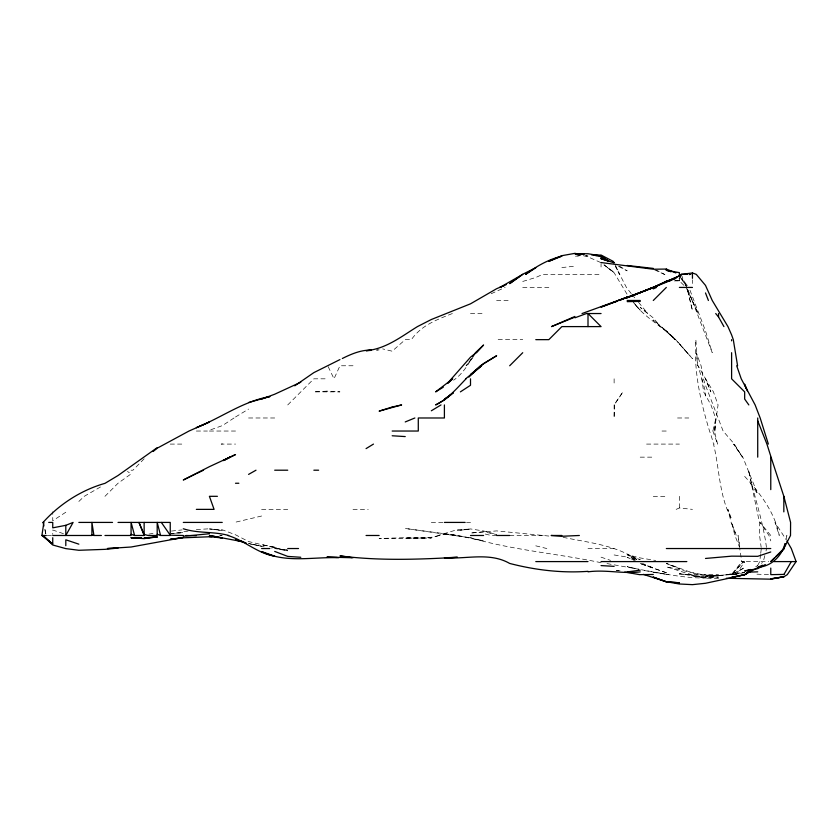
<?xml version="1.0" encoding="UTF-8"?>
<svg xmlns="http://www.w3.org/2000/svg" width="838" height="838" viewBox="0 0 838 838"><rect width="100%" height="100%" fill="white"/><g stroke="black" fill="none" stroke-linecap="round" stroke-linejoin="round"><path stroke-width="0.63" stroke-dasharray="4.19 3.14" d="M614.505 404.932L614.118 417.984L614.118 404.932L622.98 391.87L614.118 404.932M714.856 431.036L715.945 417.984L712.876 431.036L714.856 431.036L715.547 417.984L710.959 404.932L703.648 391.87L701.835 378.818L698.085 365.766L705.565 378.818L710.844 391.87L705.502 378.818L713.442 391.87L718.061 404.932L714.353 431.036L717.6 444.088L714.311 444.088M760.59 554.463L759.71 561.586L757.72 565.42L755.604 566.959M760.736 553.279L761.323 548.534M786.159 539.044L786.872 535.482L786.044 539.044M764.811 555.657L763.292 561.586L761.438 563.356M766.016 550.912L766.623 548.534M469.898 361.44C465.75 368.531 460.429 375.466 453.63 380.211M472.779 357.847L466.096 365.766L471.92 358.172M735.974 574.648L744.668 561.586L741.777 561.586L731.605 574.648L725.279 574.648M470.506 360.361L471.93 358.444M731.605 574.522L743.547 561.586L731.605 574.648L744.668 567.504C721.089 583.698 691.518 571.579 666.336 566.886C683.473 571.537 700.222 580.116 718.554 575.612L705.502 575.957L718.554 575.696L744.668 572.27L729.584 574.648M144.136 458.805L132.959 470.202L131.074 470.202M104.97 496.316L118.022 483.254L131.074 473.92L127.47 471.438M287.738 404.932L313.852 378.818L325.364 378.818M78.856 501.449L84.25 496.316L100.612 486.888M755.708 566.834L757.72 565.42M234.022 417.984L222.458 425.578L209.406 430.25M65.804 512.228L52.742 520.754L52.742 511.788M235.52 416.989L248.572 409.08M491.183 293.719L505.125 287.434M452.342 313.538C436.954 319.645 421.189 325.354 411.395 339.652L405.236 339.652L392.174 351.206L382.683 348.891M676.151 509.368L679.388 507.975L692.45 509.368M522.734 281.453L535.786 277.483L542.699 274.372L601.056 274.372M261.624 516.009L234.535 522.42M188.047 531.093L171.434 533.733L183.302 532.549L171.434 533.785M148.881 534.12L156.004 532.832M733.376 574.648L744.668 572.574M222.458 443.889L221.19 444.088L235.52 444.088M579.697 255.653L574.952 256.323L580.881 255.538M219.598 535.775L222.143 535.482L219.598 535.712M171.434 531.072L182.108 529.899M561.889 267.552L574.952 266.191M196.354 529.574L209.406 528.788L222.458 530.548L209.406 528.946L222.458 529.846L235.52 534.791L248.572 541.547L287.738 550.828L274.686 548.534L287.738 549.99M675.47 280.594L679.388 280.405L675.47 280.531M736.832 574.26L705.502 576.219L718.554 575.706C699.72 578.272 683.599 568.782 666.336 563.555L679.388 568.667L666.336 563.304M654.394 269.752L664.429 274.372L666.336 274.372M522.734 287.434L548.838 287.434M496.62 300.486L509.672 300.486M470.506 313.538L483.568 313.538M498.16 339.652L522.734 339.652M353.018 365.766L339.956 365.766L334.016 378.818L327.752 365.766M248.572 417.984L274.686 417.984M677.554 417.984L688.784 417.984M196.354 431.036L207.384 431.036M209.406 431.036L235.52 431.036M662.02 431.036L666.336 431.036M170.24 444.088L183.302 444.088M646.59 444.088L679.388 444.088M640.222 457.15L653.284 457.15M653.284 496.316L666.336 496.316M261.624 509.368L287.738 509.368M353.018 509.368L368.217 509.368M431.34 522.42L443.093 522.42M466.588 522.42L470.506 522.42M47.263 535.482L51.652 535.482M496.62 535.482L491.141 535.482L483.568 533.638M509.672 535.482L545.423 535.482M588.004 548.534L614.118 548.534M746.291 561.586L768.697 561.586M679.388 574.648L718.554 574.648M768.477 574.648L755.352 574.103M674.171 280.887L679.388 280.929L684.395 285.81M718.554 578.377L705.502 578.168L679.388 573.422L705.502 577.654L692.45 576.01L705.502 577.424L718.554 577.12C692.785 580.305 666.839 574.051 641.416 570.081M444.402 533.691L470.506 537.849L405.236 528.474L457.454 535.451M286.554 549.864L271.669 548.115M548.838 536.048L496.62 530.904L470.506 533.052L483.568 531.774L496.62 534.56M563.084 537.305C588.632 542.668 615.982 545.004 638.053 560.35L627.17 554.547L640.222 559.711L627.17 554.62L640.222 557.93L655.693 560.486M653.284 572.344L668.619 574.648M606.995 563.586L639.038 569.285L627.17 566.645L635.476 568.688M616.485 570.29L620.047 570.856M614.118 554.955L627.17 557.071M601.056 562.696C557.679 553.562 513.202 550.252 470.506 537.787L483.568 540.845C468.599 538.939 453.379 531.931 438.264 535.482L457.454 529.585L470.506 529.124L457.454 530.59L470.506 528.935L483.568 530.957L496.62 534.455M264.138 546.847L248.572 543.485L261.624 546.198L249.755 543.935M666.336 574.271L641.416 569.756M616.485 570.395L618.863 570.867M535.786 545.831L546.816 548.534M583.258 255.695L588.004 256.868L601.056 262.692M744.668 562.308L741.777 561.586L739.713 548.534M601.056 557.165L610.556 560.381M640.222 563.44L653.284 567.923L642.599 563.492M63.426 533.68L52.742 529.993L52.742 534.382M634.963 560.318L627.17 557.364L633.895 560.182M618.465 266.337L627.17 270.852L619.554 266.18M655.505 269.595L664.429 274.372M635.246 560.14L627.17 554.358L635.267 560.14M604.072 264.913L614.118 272.497L604.072 264.955L614.118 272.748L627.17 294.4M666.336 330.874L661.056 326.6L675.784 339.652L692.45 358.664L675.606 339.652L666.336 330.874L675.784 339.652M638.546 302.309L647.805 313.538L640.222 307.337L653.284 317.916L660.48 326.6L653.284 319.969L661.371 326.6L674.936 339.652C662.282 325.961 644.516 317.843 633.538 302.445L640.222 310.154L633.287 302.424M744.668 476.393C760.171 493.373 774.815 512.29 779.256 535.482L775.014 522.42L786.327 539.934M679.388 343.926L687.129 352.704M680.184 276.928L687.349 285.517M770.771 535.482L759.993 522.42L768.97 535.482L770.771 540.877M631.213 293.572L626.405 287.434L615.312 265.782M632.02 294.557L635.256 298.506M750.345 483.254L757.72 494.043L742.814 457.15L733.617 444.088L742.353 457.15L734.329 444.088L723.11 431.036L705.502 385.26L703.396 378.818L701.081 365.766L696.326 352.704L697.645 365.766L695.865 339.652C693.581 370.909 700.484 401.36 709.545 431.036C720.24 459.507 716.825 491.885 731.605 519.162L727.897 509.368L731.145 522.42L736.246 535.482L731.605 522.42L734.905 535.482L739.577 547.35L738.058 535.482L739.87 547.35M681.483 279.096L686.374 286.387L682.08 278.729L686.458 286.345M615.207 265.782L619.575 274.372L614.663 263.813M686.06 287.434L698.138 313.538L686.699 287.434M681.126 274.372L686.448 286.24M692.146 300.486L687.191 288.618L692.45 310.563L686.982 287.434M692.45 301.188L712.248 352.704L705.502 330.926L689.381 288.618M712.876 431.036L717.6 444.088M701.835 378.818L705.502 391.87L705.502 396.018M44.749 529.543L45.88 534.288M45.126 529.543L45.954 534.288M766.435 547.35C763.114 521.037 753.98 496.023 748.554 470.202L759.448 522.42L759.563 535.482L761.166 547.35M692.45 279.808L692.45 283.495M679.388 278.321L679.388 280.929M679.388 496.316L679.388 507.975M614.118 378.818L614.118 383.437M601.056 263.593L601.056 266.997M439.248 535.482C419.723 541.17 399.139 537.043 379.122 538.625L405.236 537.65L431.34 538.038L405.236 538.153L431.34 537.525L439.248 535.482M691.245 274.529L688.867 274.822L691.256 274.518M731.605 574.418L728.505 574.648L731.605 574.418M379.122 349.875L376.513 350.043L379.122 349.875M326.904 391.147L313.852 391.87L339.956 391.87L326.904 391.147M588.004 256.051L585.626 255.621L588.004 256.051M274.686 547.204L261.624 544.648L274.686 547.266L277.588 548.534L274.686 547.204M666.336 572.731L640.222 563.534L666.336 572.731"/><path stroke-width="1.26" d="M183.302 537.483L131.074 547.015L107.442 548.534L118.022 548.073L104.97 549.351L78.856 550.283L65.804 548.618L52.742 545.004L42.864 535.482L52.742 544.072L41.9 535.482L43.88 522.42L43.063 522.42L43.911 525.981M785.227 543.789L783.834 549.267L770.771 561.586L774.26 558.108M784.934 543.789C781.812 556.118 770.95 566.739 757.72 567.284L762.465 565.21M679.388 278.886L681.126 274.372L692.45 272.968L696.273 274.372L705.502 285.391L712.248 300.486L727.95 326.6L731.605 334.896L733.292 339.652L737.576 365.766M783.834 574.648L791.282 561.586M472.632 357.082L475.45 352.704L483.568 345.005L476.571 352.704M786.945 541.013L791.302 548.534L796.1 561.586L787.28 574.648L783.834 576.806L770.771 579.173L726.389 578.262M43.063 522.42C59.414 504.204 81.296 490.062 104.97 483.358L118.022 475.523L157.188 447.649M468.861 377.09L483.568 363.545L496.62 355.731L480.394 365.766L470.506 374.701L481.525 365.766L465.656 378.818M466.022 378.818C456.773 388.455 447.901 399.035 435.634 404.932L444.402 399.977L453.41 392.687L444.402 399.317L450.781 394.845M447.691 383.092L470.506 357.177L476.183 352.704M509.672 365.766L522.734 352.704M653.284 300.486L666.336 287.434M775.998 556.369L783.834 548.534L790.517 535.482L790.59 522.42L783.855 496.316M448.089 383.092L452.709 378.818L435.634 391.87L443.302 387.177M153.071 451.504L157.188 448.288M294.767 385.815L313.852 372.617L339.956 359.586M750.314 570.804L744.668 574.795L731.605 577.319L744.668 574.648L757.72 567.735M643.427 574.397L666.336 581.74L679.388 583.992L692.45 584.652L705.502 583.279L731.605 577.675L744.668 574.648L748.68 571.809M744.668 574.648L748.68 571.925M460.387 391.87L470.506 385.271L470.506 378.818M366.07 448.613L373.465 444.088M431.34 410.777L441.008 404.932M158.183 447.681L189 431.036L209.406 422.017L196.354 427.673C221.211 417.827 243.114 401.203 269.93 396.573L248.572 402.523M248.572 474.402L255.999 470.202M765.335 564.529L757.72 568.646L744.668 570.971L750.597 569.494M223.578 460.502L235.52 454.552L209.406 466.672L183.302 479.996L195.264 474.161M196.354 473.638L203.529 470.202M654.813 286.879L666.336 281.338L675.826 278.237M300.79 382.201L274.686 394.227L261.624 399.087M342.333 358.496C351.311 353.992 361.052 349.886 371.286 350.075M653.284 288.901L656.5 287.434M574.952 316.439L551.498 326.6L573.758 317.571M666.336 281.652L679.388 275.911L653.284 287.266M504.214 285.58L499.857 287.434L522.734 274.372L509.672 283.632L522.734 274.236L535.786 267.783L525.636 274.372C536.519 266.191 548.555 259.371 561.889 256.145L548.838 261.32L561.889 255.674L574.952 253.348L579.697 254.333M405.236 421.943L414.862 417.984M506.215 284.648L496.62 288.712L470.506 303.827L431.34 319.508L417.439 326.6C401.329 336.562 385.731 349.037 366.07 350.693L371.286 350.368M633.109 295.531L652.844 287.434L627.17 297.741L653.053 287.434M65.804 525.321L73.095 522.42L65.804 535.482L65.804 525.321L52.742 527.846L52.742 522.42L48.719 522.42M617.658 300.947L601.056 307.085L617.616 300.926L614.118 302.235M582.033 313.538L640.222 292.472M574.952 317.791L586.474 313.538L601.056 313.538M675.826 278.342L653.451 287.434L666.336 281.338L669.897 280.521M770.771 551.97L757.72 556.327L731.605 556.16L705.502 558.454M783.834 574.407L770.771 574.648L770.771 568.091M671.081 280.06L666.336 281.055L670.253 280.699M182.108 537.65L170.24 539.305L183.302 537.818L211.951 536.666M627.17 571.935L640.222 570.165M183.302 536.268L209.406 533.754M579.362 535.482L561.889 536.268L551.121 535.482L561.889 535.482M653.284 574.48L639.583 574.648L624.792 572.04M588.004 571.841C605.392 569.431 622.791 573.999 640.222 571.893M157.188 537.179L144.136 537.965L157.188 536.823L144.136 538.635L131.074 537.692L136.301 537.587M338.657 557.71C312.899 556.778 285.789 563.398 261.624 551.593L274.686 556.128C257.266 553.436 244.382 540.259 227.768 535.482M595.839 255.223L601.056 255.045L613.112 261.32L614.118 262.64M747.276 572.186L757.72 571.841M588.004 571.327C561.533 573.234 535.252 570.05 509.672 563.44C489.57 551.886 466.211 559.386 444.402 557.804L457.454 557.28C418.361 559.512 378.839 560.926 339.956 555.887L351.824 557.595M627.17 301.638L640.222 301.408M675.826 272.926L666.336 269.061L653.284 269.228L601.056 262.545M353.018 557.762L326.904 557.092L337.347 557.459M687.401 274.372L681.126 274.372L679.388 276.027L679.388 272.643L666.336 270.297L666.336 269.061M679.388 287.434L692.45 287.434M627.17 300.486L640.222 300.486M535.786 339.652L548.838 339.652L561.889 326.6L601.056 326.6L588.004 313.538L588.004 326.6M392.174 431.036L418.288 431.036L418.288 417.984L444.402 417.984L444.402 404.932M274.686 470.202L287.738 470.202M313.852 470.202L318.629 470.202M235.52 483.254L238.84 483.254M217.409 496.316L209.406 496.316L214.078 509.368L196.354 509.368M78.856 522.42L112.522 522.42M118.022 522.42L170.24 522.42L170.24 535.482L160.592 535.482L157.188 534.277M183.302 522.42L222.248 522.42M444.402 522.42L465.142 522.42M41.9 535.482L46.32 535.482M52.742 535.482L91.908 535.482L91.908 522.42L93.929 535.482L101.388 535.482M131.074 534.319L134.593 535.482L144.136 535.482L144.136 522.42M183.302 535.482L170.24 535.189L161.346 522.42M366.07 535.482L379.122 535.482M470.506 535.482L483.568 535.482M496.62 535.482L509.672 535.482M261.624 548.534L269.836 548.534M287.738 548.534L298.517 548.534M666.336 548.534L770.771 548.534M535.786 561.586L588.004 561.586M601.056 561.586L686.835 561.586M773.767 561.586L796.1 561.586M185.91 535.513L196.354 535.671M595.839 255.758L601.056 255.925L608.807 261.32L601.056 256.512L601.056 258.67L608.985 261.32L601.056 256.512M601.056 565.587L614.118 566.362M392.174 435.77L405.236 436.577M300.79 557.28L287.738 556.401L274.686 551.414M584.086 254.312L574.952 253.673L577.319 254.239M653.284 268.401L627.17 265.468M209.406 536.624L222.458 538.006L209.406 535.482L243.827 541.935M591.565 254.867L601.056 255.925L588.004 253.746L574.952 253.652L578.513 254.323M183.302 528.757C198.019 533.576 213.847 531.292 228.648 535.482M242.643 541.526L235.52 539.923L246.194 543.024M614.118 262.849L601.056 258.67M666.336 270.297L671.081 271.784M78.856 544.166L65.804 539.798L65.804 545.685M91.908 534.707L93.929 535.482M715.715 313.538L718.554 316.994L723.927 326.6M748.826 404.932L744.668 399.045L744.668 391.87L731.605 378.818L731.605 352.704M768.352 444.088L760.171 417.984L755.132 404.932L741.232 378.818L736.696 365.766M744.668 384.778L746.721 389.502M757.72 420.844L766.927 444.088L770.771 456.197L770.771 489.622M744.668 384.15L747.307 390.77M144.136 535.482L138.972 522.42L144.136 534.424L148.085 535.482L157.188 535.482L157.188 522.42L160.592 535.482M705.502 292.944L708.403 300.486M771.033 457.15L783.834 496.316L783.834 511.882M134.593 535.482L131.074 522.42L131.074 535.482L104.97 535.482M757.72 417.984L757.72 457.15M731.605 339.652L731.605 340.825M718.554 313.538L718.554 316.994M692.45 272.968L692.45 274.016M692.45 274.372L692.45 278.31M52.742 537.724L52.742 543.736M229.874 457.15L223.526 460.523L229.874 457.15M627.17 297.123L618.528 300.486L627.17 297.155M653.284 287.602L627.17 297.574L653.284 287.602M627.17 297.375L618.842 300.486L627.17 297.375M392.174 407.027L379.122 411.133L401.612 404.932L392.174 407.027M783.834 576.743L770.771 578.859L783.834 576.806M141.517 537.86L131.074 537.766L141.517 537.849M679.388 582.798L666.336 581.813L653.284 577.12L666.336 581.813L679.388 582.798"/></g></svg>
